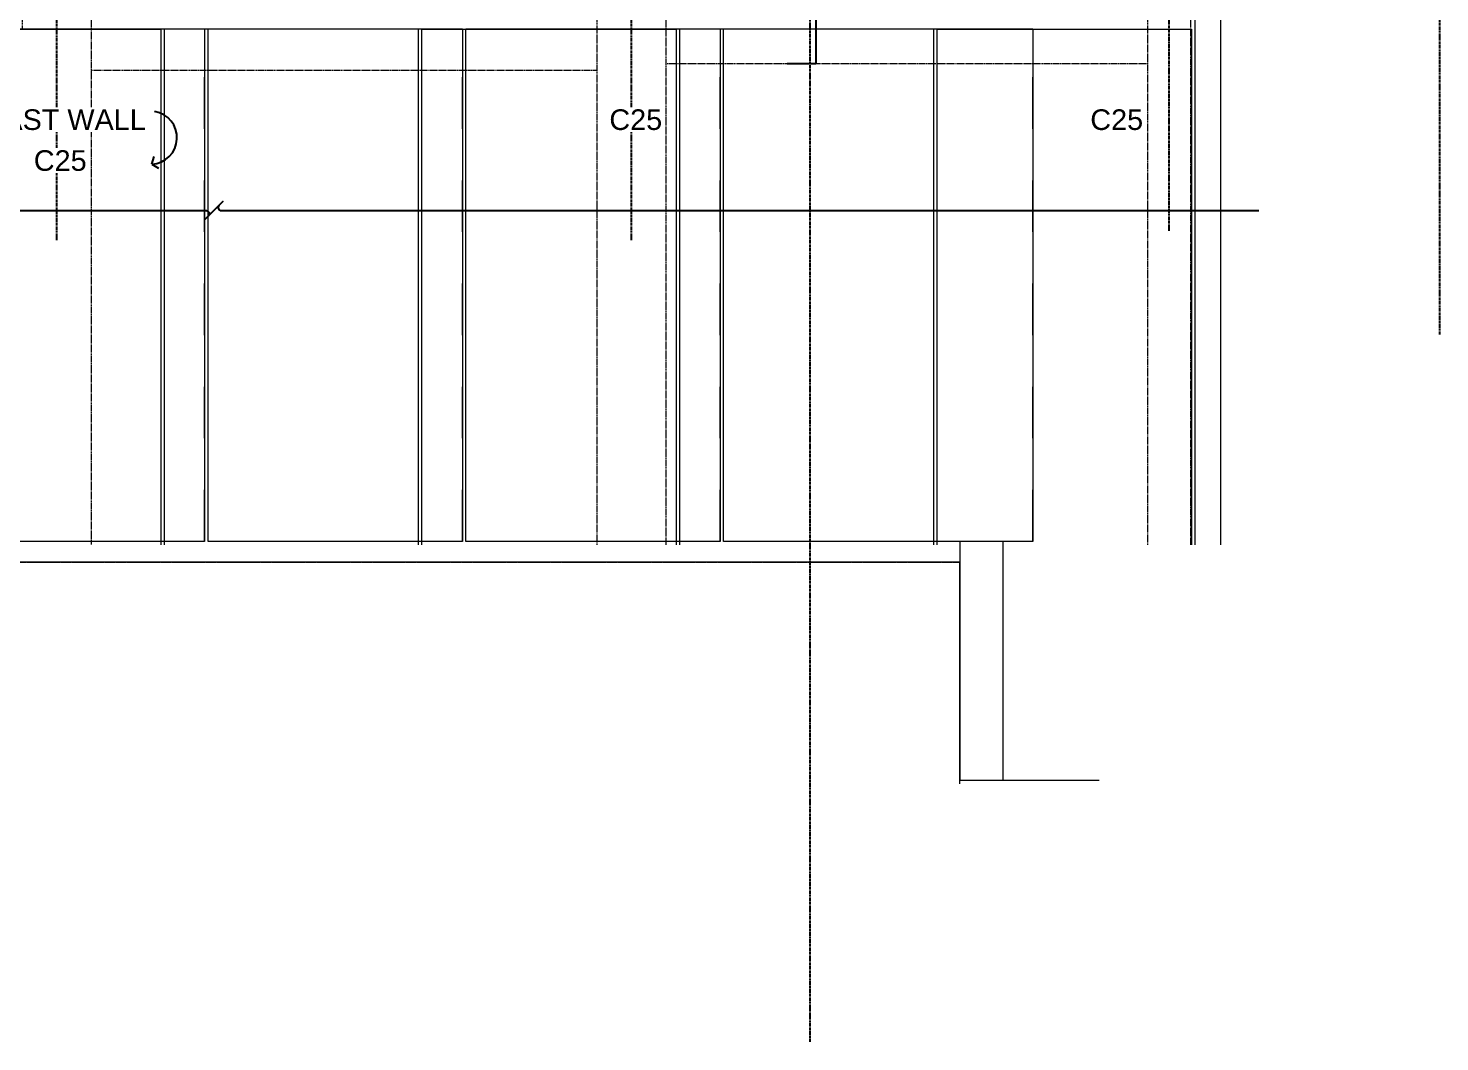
# Model space of a CAD drawing. Header units: millimetres. Extents: x 663313 to 1226001, y 1431724 to 1620898.
# Drawn here: x 1070778 to 1078994, y 1507055 to 1512950 of the extents above; entities that cross this region are included whole.
import ezdxf

# ---------------------------------------------------------------- set-up
doc = ezdxf.new("R2010")
doc.units = ezdxf.units.MM
for name, pattern in [('Grid Line', [22.225, 12.7, -3.175, 3.175, -3.175]), ('HIDDEN', [0.375, 0.25, -0.125]), ('XKITLINE00', [0]), ('XKITLINE02', [4, 2, -2])]:
    doc.linetypes.add(name, pattern=pattern)
doc.layers.add('000 - 0_HIDE_OBJ_FRAMING_DEF_SUB', color=7, linetype='Continuous', plot=False)
doc.layers.add('A-FLOR-E', color=7, linetype='Continuous', lineweight=9)
doc.layers.add('Part', color=7, linetype='Continuous', lineweight=0)
doc.layers.add('DIM', color=7, linetype='Continuous')
doc.layers.add('REVISE', color=7, linetype='Continuous')
doc.styles.add('Arial', font='arial.ttf')
doc.dimstyles.new('Dim - 40 - End', dxfattribs={"dimscale": 0.04, "dimtxt": 3, "dimasz": 1, "dimexe": 0, "dimexo": 2.5, "dimgap": 1.5, "dimtad": 1, "dimdec": 0, "dimlfac": 1000, "dimzin": 1, "dimdsep": 46, "dimtxsty": 'Arial', "dimblk": 'END', "dimcen": 0.09, "dimclrd": 7, "dimclre": 7, "dimclrt": 7, "dimadec": 0, "dimazin": 0, "dimtfac": 1, "dimtdec": 0, "dimtix": 1, "dimtofl": 0, "dimtmove": 2, "dimatfit": 3, "dimfxl": 1, "dimtfill": 1, "dimtfillclr": 256, "dimtolj": 1, "dimtzin": 0, "dimarcsym": 0})

# ---------------------------------------------------------------- blocks, each defined once
blk = doc.blocks.new('*A30771531')
at = {"layer": '000 - 0_HIDE_OBJ_FRAMING_DEF_SUB', "color": 7, "linetype": 'XKITLINE00', "lineweight": 0}
for p, q in [((402.473057, -17.384629), (397.06723, -17.384629)), ((397.067265, -17.517964), (397.067265, -17.384629))]:
    blk.add_line(p, q, dxfattribs=at)
blk = doc.blocks.new('*A2519973')
at = {"layer": '000 - 0_HIDE_OBJ_FRAMING_DEF_SUB', "color": 7, "linetype": 'XKITLINE00', "lineweight": 0}
for p, q in [((397.067264, -8.917964), (205.900536, -8.917964)), ((397.067264, -17.517964), (397.067264, -8.917964))]:
    blk.add_line(p, q, dxfattribs=at)
at = {"layer": '000 - 0_HIDE_OBJ_FRAMING_DEF_SUB', "color": 7, "linetype": 'XKITLINE02', "lineweight": 0}
blk.add_line((397.06723, -17.517964), (397.067231, -8.917964), dxfattribs=at)
blk = doc.blocks.new('*A27351189')
at = {"layer": '000 - 0_HIDE_OBJ_FRAMING_DEF_SUB', "color": 7, "linetype": 'XKITLINE00', "lineweight": 0}
for p, q in [((367.767257, 11.748703), (357.90058, 11.748703)), ((367.767257, 11.748703), (367.767257, -8.117964)), ((364.767258, -8.117964), (360.233924, -8.117964)), ((367.767257, -8.117964), (366.100591, -8.117964))]:
    blk.add_line(p, q, dxfattribs=at)
at = {"layer": '000 - 0_HIDE_OBJ_FRAMING_DEF_SUB', "color": 7, "linetype": 'XKITLINE02', "lineweight": 0}
for p, q in [((367.767247, -8.117964), (367.767247, 11.748703)), ((366.100591, -8.117964), (364.767258, -8.117964))]:
    blk.add_line(p, q, dxfattribs=at)
blk = doc.blocks.new('*A27361190')
at = {"layer": '000 - 0_HIDE_OBJ_FRAMING_DEF_SUB', "color": 7, "linetype": 'XKITLINE00', "lineweight": 0}
for p, q in [((387.767257, 11.748703), (377.90058, 11.748703)), ((377.900591, -8.117964), (377.900591, 11.748703)), ((387.767257, 11.748703), (387.767257, -8.117964)), ((377.900591, -8.117964), (377.90058, -8.117964)), ((378.900591, -8.117964), (377.900591, -8.117964)), ((385.433924, -8.117964), (380.233924, -8.117964)), ((387.767257, -8.117964), (386.767258, -8.117964))]:
    blk.add_line(p, q, dxfattribs=at)
at = {"layer": '000 - 0_HIDE_OBJ_FRAMING_DEF_SUB', "color": 7, "linetype": 'XKITLINE02', "lineweight": 0}
for p, q in [((377.90058, -8.117964), (377.90058, 11.748703)), ((387.767247, -8.117964), (387.767247, 11.748703)), ((380.233924, -8.117964), (378.900591, -8.117964)), ((386.767258, -8.117964), (385.433924, -8.117964))]:
    blk.add_line(p, q, dxfattribs=at)
blk = doc.blocks.new('*A27371191')
at = {"layer": '000 - 0_HIDE_OBJ_FRAMING_DEF_SUB', "color": 7, "linetype": 'XKITLINE00', "lineweight": 0}
for p, q in [((399.900591, 11.748703), (387.90058, 11.748703)), ((387.900591, -8.117964), (387.900591, 11.748703)), ((399.900591, 11.748703), (399.900591, -8.117964)), ((387.900591, -8.117964), (387.90058, -8.117964)), ((388.900591, -8.117964), (387.900591, -8.117964)), ((395.433924, -8.117964), (390.233924, -8.117964)), ((399.900591, -8.117964), (396.767258, -8.117964))]:
    blk.add_line(p, q, dxfattribs=at)
at = {"layer": '000 - 0_HIDE_OBJ_FRAMING_DEF_SUB', "color": 7, "linetype": 'XKITLINE02', "lineweight": 0}
for p, q in [((387.90058, -8.117964), (387.90058, 11.748703)), ((399.90058, -8.117964), (399.90058, 11.748703)), ((390.233924, -8.117964), (388.900591, -8.117964)), ((396.767258, -8.117964), (395.433924, -8.117964))]:
    blk.add_line(p, q, dxfattribs=at)
blk = doc.blocks.new('*A27381192')
at = {"layer": '000 - 0_HIDE_OBJ_FRAMING_DEF_SUB', "color": 7, "linetype": 'XKITLINE00', "lineweight": 0}
for p, q in [((377.767257, 11.748703), (367.90058, 11.748703)), ((367.900591, -8.117964), (367.900591, 11.748703)), ((377.767257, 11.748703), (377.767257, -8.117964)), ((367.900591, -8.117964), (367.90058, -8.117964)), ((369.567258, -8.117964), (367.900591, -8.117964)), ((375.433924, -8.117964), (370.900591, -8.117964)), ((377.767257, -8.117964), (376.767258, -8.117964))]:
    blk.add_line(p, q, dxfattribs=at)
at = {"layer": '000 - 0_HIDE_OBJ_FRAMING_DEF_SUB', "color": 7, "linetype": 'XKITLINE02', "lineweight": 0}
for p, q in [((367.90058, -8.117964), (367.90058, 11.748703)), ((377.767247, -8.117964), (377.767247, 11.748703)), ((370.900591, -8.117964), (369.567258, -8.117964)), ((376.767258, -8.117964), (375.433924, -8.117964))]:
    blk.add_line(p, q, dxfattribs=at)
blk = doc.blocks.new('3')
at = {"layer": '000 - 0_HIDE_OBJ_FRAMING_DEF_SUB', "color": 7, "linetype": 'XKITLINE00', "lineweight": 0}
for p, q in [((663631.9258, 1524731.8881), (663631.9258, 1524731.7681)), ((663632.1758, 1524731.8881), (663632.1758, 1524730.4981))]:
    blk.add_line(p, q, dxfattribs=at)
at = {"layer": '000 - 0_HIDE_OBJ_FRAMING_DEF_SUB', "color": 7, "linetype": 'XKITLINE02', "lineweight": 0}
for p in [(663631.9258, 1524731.7681), (663632.1758, 1524730.4981)]:
    blk.add_line(p, (663631.9258, 1524730.4981), dxfattribs=at)
at = {"layer": '000 - 0_HIDE_OBJ_FRAMING_DEF_SUB', "color": 7, "lineweight": 0, "xscale": 0.15, "yscale": 0.15, "zscale": 0.15}
for name in ['*A27351189', '*A27381192', '*A27361190', '*A27371191', '*A2519973', '*A30771531']:
    blk.add_blockref(name, (663572.3657, 1524733.1057), dxfattribs=at)
blk = doc.blocks.new('END')
at = {"color": 7}
for p, q in [((2, 0), (-2, 0)), ((-1, -1), (1, 1)), ((0, 2), (0, -2))]:
    blk.add_line(p, q, dxfattribs=at)
blk = doc.blocks.new('*D5046')
at = {"layer": '000 - 0_HIDE_OBJ_FRAMING_DEF_SUB', "color": 7, "lineweight": -2, "transparency": 16777216}
for p, q in [((-3799, 105540), (-3632.2, 105540)), ((-3632.2, 105540), (-3632.2, 105140)), ((-3799, 105140), (-3632.2, 105140))]:
    blk.add_line(p, q, dxfattribs=at)
at = {"layer": 'Defpoints', "color": 7, "transparency": 16777216}
for p in [(-3799.1, 105540), (-3799.1, 105140), (-3632.2, 105140)]:
    blk.add_point(p, dxfattribs=at)
at = {"layer": '000 - 0_HIDE_OBJ_FRAMING_DEF_SUB', "color": 7, "lineweight": -2, "transparency": 16777216, "xscale": 0.04, "yscale": 0.04, "zscale": 0.04}
for p, rotation in [((-3632.2, 105540), 90), ((-3632.2, 105140), 270)]:
    blk.add_blockref('END', p, dxfattribs=dict(at, rotation=rotation))
at = {"layer": '000 - 0_HIDE_OBJ_FRAMING_DEF_SUB', "color": 7, "transparency": 16777216, "insert": (-3632.3, 105340), "char_height": 0.12, "attachment_point": 5, "rotation": 90, "style": 'Arial', "bg_fill": 3, "box_fill_scale": 1.1, "bg_fill_color": 256, "bg_fill_true_color": 13158600, "bg_fill_transparency": 0}
blk.add_mtext('\\A1;400000', dxfattribs=at)
blk = doc.blocks.new('W-1-PP18-ST_ENT4_REV00_20260602-153434_ELEVATION_3_ST')
at = {"layer": '000 - 0_HIDE_OBJ_FRAMING_DEF_SUB', "color": 7, "linetype": 'Grid Line'}
for p, q in [((0, 103564.3907), (0, 116682.8551)), ((-8050, 104112.3283), (-8050, 116083.3784)), ((-4705, 104112.3283), (-4705, 116083.3784)), ((-1575, 104166.6599), (-1575, 116083.3784))]:
    blk.add_line(p, q, dxfattribs=at)
at = {"layer": '000 - 0_HIDE_OBJ_FRAMING_DEF_SUB', "color": 7, "ltscale": 15}
blk.add_lwpolyline([(-13728.5346, 104284.7702), (-7179.2162, 104284.7702, -0.637752088), (-7167.5049, 104254.0257), (-7189.7836, 104231.5223), (-7083.288, 104338.018), (-7106.7518, 104314.1916, 0.610049959), (-7093.8554, 104284.7702), (-1052.6199, 104284.7702)], format="xyb", dxfattribs=at)
at = {"layer": 'A-FLOR-E', "color": 7, "linetype": 'HIDDEN', "ltscale": 20}
for p, q in [((-4905, 105100), (-7850, 105100)), ((-4505, 105140), (-1700, 105140))]:
    blk.add_line(p, q, dxfattribs=at)
for points in [[(-8250, 105340), (-8250, 114650), (-7850, 114650), (-7850, 105340)], [(-4905, 102340), (-4905, 114650), (-4505, 114650), (-4505, 102340)], [(-1700, 102340), (-1700, 114650), (-1450, 114650), (-1450, 102340)], [(-7850, 105340), (-7850, 102340)]]:
    blk.add_lwpolyline(points, dxfattribs=at)
at = {"layer": 'DIM', "color": 7, "linetype": 'ByBlock'}
for q in [(-7482.1497, 104598.9559), (-7458.3622, 104531.5482)]:
    blk.add_line((-7495.7172, 104554.9016), q, dxfattribs=at)
at = {"layer": 'Part', "color": 7, "linetype": 'XKITLINE00', "lineweight": 0}
for points in [[(-1275.0007, 102340), (-1274.9995, 106810), (-1425.0007, 106810), (-1425.0007, 102340)], [(-8925.0028, 102340), (-8925.0028, 105340), (-7445.0026, 105340), (-7445.0028, 102340)], [(-5945.0028, 102340), (-5945.0026, 105340), (-7425.0028, 105340), (-7425.0028, 102340)], [(-5925.0028, 102340), (-5925.0028, 105340), (-4445.0026, 105340), (-4445.0027, 102340)], [(-2945.0027, 102340), (-2945.0026, 105340), (-4425.0028, 105340), (-4425.0028, 102340)], [(-2925.0028, 102340), (-2925.0028, 105340), (-1445.0026, 105340), (-1445.0026, 102340)]]:
    blk.add_lwpolyline(points, dxfattribs=at)
at = {"layer": 'REVISE', "color": 7, "insert": (-8179.0775, 104812.5492), "char_height": 120, "attachment_point": 5, "style": 'Arial', "bg_fill": 3, "box_fill_scale": 1.1, "bg_fill_color": 256, "bg_fill_true_color": 13158600, "bg_fill_transparency": 0}
blk.add_mtext('\\A1;PRECAST WALL', dxfattribs=at)
at = {"layer": 'REVISE', "color": 7, "char_height": 120, "width": 280.732094, "attachment_point": 5, "style": 'Arial', "bg_fill": 3, "box_fill_scale": 1.1, "bg_fill_color": 256, "bg_fill_true_color": 13158600, "bg_fill_transparency": 0}
for insert in [(-4679.8365, 104812.5492), (-1880.4156, 104812.5492), (-8029.8155, 104574.7468)]:
    blk.add_mtext('\\A1;C25', dxfattribs=dict(at, insert=insert))
at = {"layer": '000 - 0_HIDE_OBJ_FRAMING_DEF_SUB', "color": 7}
dim = blk.add_linear_dim(base=(-3632.1707, 105140), p1=(-3799.1024, 105540), p2=(-3799.1024, 105140), angle=90, dimstyle='Dim - 40 - End', override={"dimclrd": 7, "dimclre": 7, "dimclrt": 7}, dxfattribs=at)
dim.commit()
dim.dimension.update_dxf_attribs({"geometry": '*D5046', "text_midpoint": (-3632.2919, 105340)})
at = {"layer": 'DIM', "color": 7, "linetype": 'ByBlock'}
blk.add_arc((-7503.5457, 104708.1833), 153.4815, 272.92370357, 81.43297428, dxfattribs=at)

msp = doc.modelspace()

# ---------------------------------------------------------------- linework, layer by layer
at = {"layer": '000 - 0_HIDE_OBJ_FRAMING_DEF_SUB', "color": 7, "linetype": 'Grid Line'}
msp.add_line((1075329.8414, 1507055.0011), (1075329.8414, 1523801.2017), dxfattribs=at)
at = {"layer": '000 - 0_HIDE_OBJ_FRAMING_DEF_SUB', "color": 7, "linetype": 'XKITLINE02', "lineweight": 0}
msp.add_line((1062824.8384, 1509845.0011), (1076199.8404, 1509845.0011), dxfattribs=at)

# ---------------------------------------------------------------- block references
at = {"layer": 'DIM', "color": 7, "xscale": 1000, "yscale": 1000, "zscale": 1000}
msp.add_blockref('3', (-662555725.9731, -1523221923.05), dxfattribs=at)

# ---------------------------------------------------------------- next in the draw order: block references
at = {"color": 7}
msp.add_blockref('W-1-PP18-ST_ENT4_REV00_20260602-153434_ELEVATION_3_ST', (1078993.9966, 1407605.0011), dxfattribs=at)

doc.saveas('drawing.dxf')
